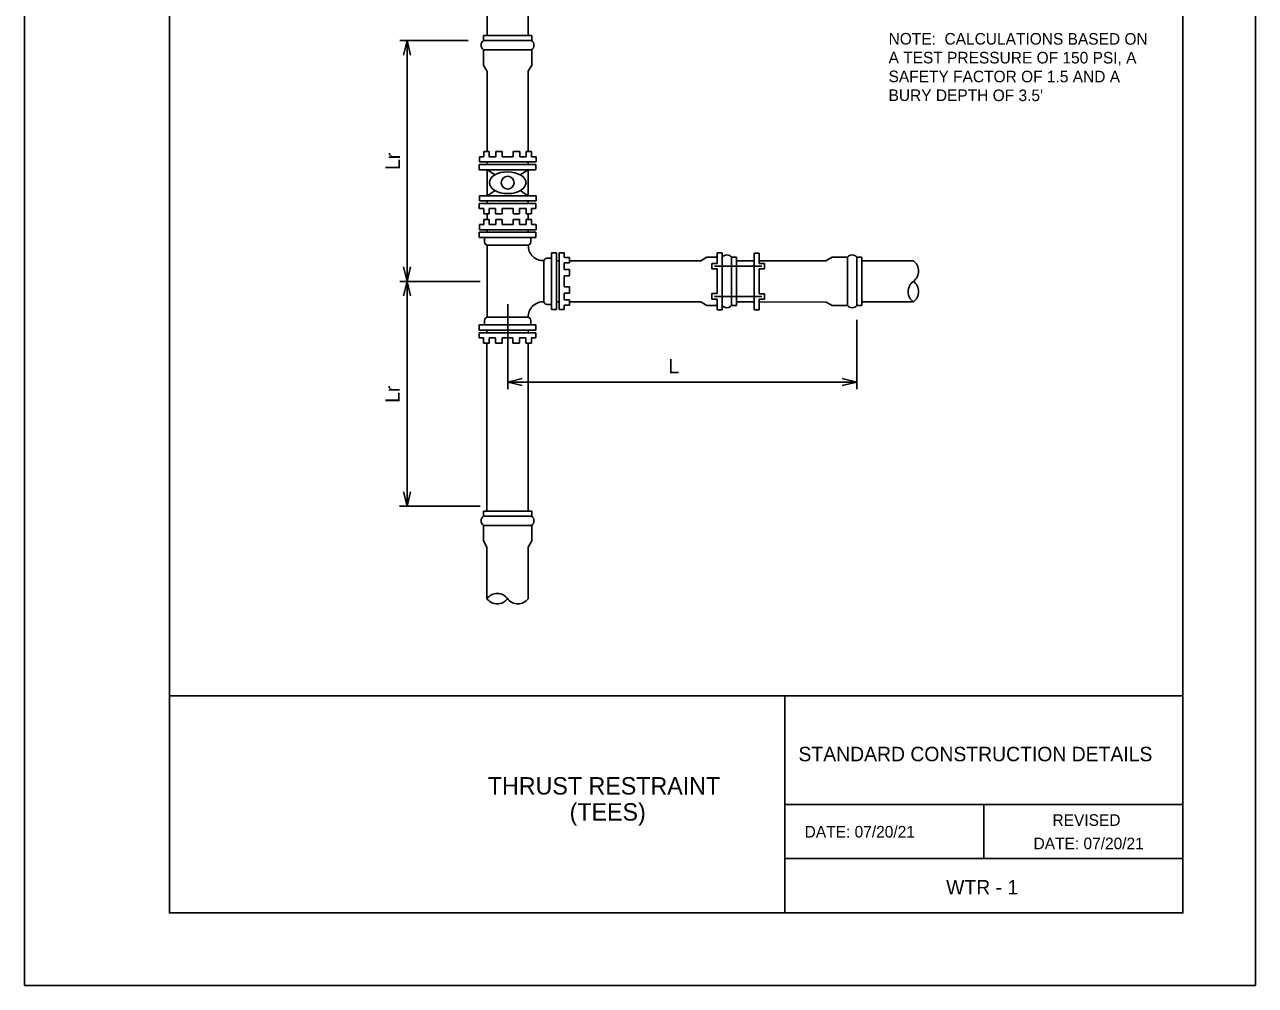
# Model space of a CAD drawing. Extents: x 2082620.6 to 2082629.1, y 13331283.2 to 13331294.2.
# Drawn here: x 2082620.6 to 2082629.1, y 13331283.19 to 13331289.82 of the extents above; entities that cross this region are included whole.
import ezdxf

# ---------------------------------------------------------------- set-up
doc = ezdxf.new("R2010")
doc.units = 0
for name, color, linetype in [('Detail', 7, 'Continuous'), ('Detail Label', 7, 'Continuous'), ('Non-Print', 7, 'Continuous'), ('Sheet Title Block', 7, 'Continuous')]:
    doc.layers.add(name, color=color, linetype=linetype)

msp = doc.modelspace()

# ---------------------------------------------------------------- linework, layer by layer
at = {"layer": 'Detail'}
for p, q in [((2082623.7983, 13331289.7489), (2082623.7983, 13331290.1058)), ((2082624.0831, 13331289.7489), (2082624.0831, 13331290.1055)), ((2082623.7732, 13331289.7148), (2082623.7732, 13331289.7489)), ((2082623.7732, 13331289.7489), (2082624.1066, 13331289.7489)), ((2082623.7732, 13331289.7148), (2082624.1066, 13331289.7148)), ((2082624.1066, 13331289.7148), (2082624.1066, 13331289.7489)), ((2082623.7732, 13331289.6514), (2082624.1066, 13331289.6514)), ((2082623.7732, 13331289.544), (2082623.7732, 13331289.6514)), ((2082624.1066, 13331289.544), (2082624.1066, 13331289.6514)), ((2082623.7983, 13331289.5005), (2082623.7732, 13331289.544)), ((2082623.7983, 13331288.9478), (2082623.7983, 13331289.5005)), ((2082624.0831, 13331289.5032), (2082624.1066, 13331289.544)), ((2082624.0831, 13331288.9478), (2082624.0831, 13331289.5032)), ((2082623.7455, 13331288.8762), (2082623.7455, 13331288.9117)), ((2082623.7455, 13331288.9117), (2082623.7763, 13331288.9117)), ((2082623.7763, 13331288.9117), (2082623.7763, 13331288.9478)), ((2082623.7763, 13331288.9478), (2082623.8138, 13331288.9478)), ((2082623.8138, 13331288.9478), (2082623.8138, 13331288.9117)), ((2082623.8588, 13331288.9117), (2082623.8588, 13331288.9478)), ((2082623.8588, 13331288.9478), (2082623.9038, 13331288.9478)), ((2082623.9038, 13331288.9478), (2082623.9038, 13331288.9117)), ((2082623.9038, 13331288.9117), (2082623.9787, 13331288.9117)), ((2082623.9787, 13331288.9117), (2082623.9787, 13331288.9478)), ((2082623.9787, 13331288.9478), (2082624.0236, 13331288.9478)), ((2082624.0236, 13331288.9478), (2082624.0236, 13331288.9117)), ((2082624.0686, 13331288.9117), (2082624.0686, 13331288.9478)), ((2082624.0686, 13331288.9478), (2082624.1061, 13331288.9478)), ((2082624.1061, 13331288.9478), (2082624.1061, 13331288.9117)), ((2082624.1061, 13331288.9117), (2082624.1371, 13331288.9117)), ((2082624.1371, 13331288.9117), (2082624.1371, 13331288.8762)), ((2082623.7445, 13331288.8229), (2082623.7445, 13331288.8585)), ((2082623.7445, 13331288.8585), (2082624.136, 13331288.8585)), ((2082624.136, 13331288.8229), (2082623.7445, 13331288.8229)), ((2082624.1371, 13331288.8762), (2082623.7455, 13331288.8762)), ((2082623.7983, 13331288.8585), (2082623.7983, 13331288.8762)), ((2082623.7986, 13331288.8229), (2082623.7985, 13331288.6434)), ((2082623.7986, 13331288.8229), (2082623.8543, 13331288.7882)), ((2082624.0833, 13331288.8229), (2082624.0275, 13331288.788)), ((2082624.0831, 13331288.8585), (2082624.0831, 13331288.8762)), ((2082624.0833, 13331288.8229), (2082624.0833, 13331288.6434)), ((2082624.136, 13331288.8585), (2082624.136, 13331288.8229)), ((2082623.8542, 13331288.6787), (2082623.7985, 13331288.6434)), ((2082624.0276, 13331288.6786), (2082624.0833, 13331288.6434)), ((2082623.7442, 13331288.5901), (2082624.1358, 13331288.5901)), ((2082623.7442, 13331288.5546), (2082623.7442, 13331288.5901)), ((2082623.7453, 13331288.6434), (2082624.1368, 13331288.6434)), ((2082623.7453, 13331288.6078), (2082623.7453, 13331288.6434)), ((2082624.1368, 13331288.6078), (2082623.7453, 13331288.6078)), ((2082623.7985, 13331288.6078), (2082623.7985, 13331288.5901)), ((2082624.0833, 13331288.6078), (2082624.0833, 13331288.5901)), ((2082624.1358, 13331288.5901), (2082624.1358, 13331288.5546)), ((2082624.1368, 13331288.6434), (2082624.1368, 13331288.6078)), ((2082623.7752, 13331288.5546), (2082623.7442, 13331288.5546)), ((2082623.7752, 13331288.5185), (2082623.7752, 13331288.5546)), ((2082623.8127, 13331288.5185), (2082623.7752, 13331288.5185)), ((2082623.7984, 13331288.5185), (2082623.7984, 13331288.48)), ((2082623.8127, 13331288.5546), (2082623.8127, 13331288.5185)), ((2082623.8577, 13331288.5185), (2082623.8577, 13331288.5546)), ((2082623.9026, 13331288.5185), (2082623.8577, 13331288.5185)), ((2082623.9775, 13331288.5546), (2082623.9026, 13331288.5546)), ((2082623.9026, 13331288.5546), (2082623.9026, 13331288.5185)), ((2082623.9775, 13331288.5185), (2082623.9775, 13331288.5546)), ((2082624.0225, 13331288.5185), (2082623.9775, 13331288.5185)), ((2082624.0225, 13331288.5546), (2082624.0225, 13331288.5185)), ((2082624.0675, 13331288.5185), (2082624.0675, 13331288.5546)), ((2082624.105, 13331288.5185), (2082624.0675, 13331288.5185)), ((2082624.0833, 13331288.5185), (2082624.0833, 13331288.48)), ((2082624.1358, 13331288.5546), (2082624.105, 13331288.5546)), ((2082624.105, 13331288.5546), (2082624.105, 13331288.5185)), ((2082623.7451, 13331288.4084), (2082623.7451, 13331288.4439)), ((2082623.7451, 13331288.4439), (2082623.7759, 13331288.4439)), ((2082624.1366, 13331288.4084), (2082623.7451, 13331288.4084)), ((2082623.7759, 13331288.4439), (2082623.7759, 13331288.48)), ((2082623.7759, 13331288.48), (2082623.8134, 13331288.48)), ((2082623.7984, 13331288.4084), (2082623.7984, 13331288.3907)), ((2082623.8134, 13331288.48), (2082623.8134, 13331288.4439)), ((2082623.8584, 13331288.4439), (2082623.8584, 13331288.48)), ((2082623.8584, 13331288.48), (2082623.9034, 13331288.48)), ((2082623.9034, 13331288.48), (2082623.9034, 13331288.4439)), ((2082623.9034, 13331288.4439), (2082623.9783, 13331288.4439)), ((2082623.9783, 13331288.4439), (2082623.9783, 13331288.48)), ((2082623.9783, 13331288.48), (2082624.0231, 13331288.48)), ((2082624.0231, 13331288.48), (2082624.0231, 13331288.4439)), ((2082624.0681, 13331288.4439), (2082624.0681, 13331288.48)), ((2082624.0681, 13331288.48), (2082624.1056, 13331288.48)), ((2082624.0833, 13331288.4084), (2082624.0833, 13331288.3907)), ((2082624.1056, 13331288.48), (2082624.1056, 13331288.4439)), ((2082624.1056, 13331288.4439), (2082624.1366, 13331288.4439)), ((2082624.1366, 13331288.4439), (2082624.1366, 13331288.4084)), ((2082623.7441, 13331288.3551), (2082623.7441, 13331288.3907)), ((2082623.7441, 13331288.3907), (2082624.1356, 13331288.3907)), ((2082624.1356, 13331288.3551), (2082623.7441, 13331288.3551)), ((2082623.7806, 13331288.3551), (2082623.7806, 13331288.3242)), ((2082624.1011, 13331288.3551), (2082624.1011, 13331288.3242)), ((2082624.1356, 13331288.3907), (2082624.1356, 13331288.3551)), ((2082623.7985, 13331288.3023), (2082623.7981, 13331287.805)), ((2082623.8031, 13331288.3017), (2082624.0786, 13331288.3017)), ((2082624.2434, 13331287.8569), (2082624.2434, 13331288.2484)), ((2082624.2434, 13331288.2484), (2082624.279, 13331288.2484)), ((2082624.279, 13331288.2484), (2082624.279, 13331287.8569)), ((2082624.2965, 13331288.2484), (2082624.2965, 13331287.8568)), ((2082624.332, 13331288.2484), (2082624.2965, 13331288.2484)), ((2082624.332, 13331288.2174), (2082624.332, 13331288.2484)), ((2082625.3876, 13331288.1761), (2082625.3876, 13331288.248)), ((2082625.3876, 13331288.248), (2082625.423, 13331288.248)), ((2082625.423, 13331288.248), (2082625.423, 13331287.8565)), ((2082625.642, 13331288.2474), (2082625.642, 13331287.856)), ((2082625.6775, 13331288.2474), (2082625.642, 13331288.2474)), ((2082625.6775, 13331288.1755), (2082625.6775, 13331288.2474)), ((2082624.19, 13331288.1902), (2082624.19, 13331287.9149)), ((2082624.2434, 13331288.2127), (2082624.2125, 13331288.2127)), ((2082624.2965, 13331288.1949), (2082624.279, 13331288.1949)), ((2082624.3681, 13331288.2174), (2082624.332, 13331288.2174)), ((2082624.332, 13331288.1799), (2082624.3681, 13331288.1799)), ((2082624.3681, 13331288.1799), (2082624.3681, 13331288.2174)), ((2082625.2736, 13331288.1946), (2082624.3681, 13331288.1947)), ((2082625.2736, 13331288.1946), (2082625.3157, 13331288.2189)), ((2082625.3157, 13331288.2189), (2082625.3876, 13331288.2189)), ((2082625.3515, 13331288.1386), (2082625.3515, 13331288.1761)), ((2082625.3515, 13331288.1761), (2082625.3876, 13331288.1761)), ((2082625.3695, 13331288.1574), (2082625.6956, 13331288.1574)), ((2082625.423, 13331288.2189), (2082625.423, 13331287.8856)), ((2082625.4865, 13331288.2189), (2082625.5206, 13331288.2189)), ((2082625.4865, 13331288.2189), (2082625.4865, 13331287.8856)), ((2082625.5206, 13331288.2189), (2082625.5206, 13331287.8856)), ((2082625.5206, 13331288.1946), (2082625.642, 13331288.1946)), ((2082626.1384, 13331288.1945), (2082625.6775, 13331288.1946)), ((2082625.7136, 13331288.1755), (2082625.6775, 13331288.1755)), ((2082625.7136, 13331288.138), (2082625.7136, 13331288.1755)), ((2082626.1384, 13331288.1945), (2082626.1811, 13331288.2191)), ((2082626.1811, 13331288.2191), (2082626.2884, 13331288.2191)), ((2082626.2884, 13331288.2191), (2082626.2884, 13331287.8857)), ((2082626.3519, 13331288.2191), (2082626.386, 13331288.2191)), ((2082626.3519, 13331288.2191), (2082626.3519, 13331287.8857)), ((2082626.386, 13331288.2191), (2082626.386, 13331287.8857)), ((2082626.386, 13331288.1945), (2082626.7429, 13331288.1945)), ((2082624.3681, 13331288.1349), (2082624.332, 13331288.1349)), ((2082624.332, 13331288.0151), (2082624.332, 13331288.0901)), ((2082624.332, 13331288.0901), (2082624.3681, 13331288.0901)), ((2082624.3681, 13331288.0901), (2082624.3681, 13331288.1349)), ((2082625.3876, 13331288.1386), (2082625.3515, 13331288.1386)), ((2082625.6775, 13331288.138), (2082625.7136, 13331288.138)), ((2082624.3681, 13331288.0151), (2082624.332, 13331288.0151)), ((2082624.3681, 13331287.9701), (2082624.3681, 13331288.0151)), ((2082624.2434, 13331287.8924), (2082624.2125, 13331287.8924)), ((2082624.2965, 13331287.9102), (2082624.279, 13331287.9102)), ((2082624.332, 13331287.9701), (2082624.3681, 13331287.9701)), ((2082624.3681, 13331287.9251), (2082624.332, 13331287.9251)), ((2082624.332, 13331287.8568), (2082624.332, 13331287.8876)), ((2082624.332, 13331287.8876), (2082624.3681, 13331287.8876)), ((2082624.3681, 13331287.8876), (2082624.3681, 13331287.9251)), ((2082625.2736, 13331287.9099), (2082624.3681, 13331287.9103)), ((2082625.2736, 13331287.9099), (2082625.3157, 13331287.8856)), ((2082625.3157, 13331287.8856), (2082625.3876, 13331287.8856)), ((2082625.3876, 13331287.9671), (2082625.3515, 13331287.9671)), ((2082625.3515, 13331287.9671), (2082625.3515, 13331287.9296)), ((2082625.3515, 13331287.9296), (2082625.3876, 13331287.9296)), ((2082625.3695, 13331287.9483), (2082625.6956, 13331287.9483)), ((2082625.3876, 13331287.8565), (2082625.3876, 13331287.9296)), ((2082625.4865, 13331287.8856), (2082625.5206, 13331287.8856)), ((2082625.5206, 13331287.9099), (2082625.642, 13331287.9099)), ((2082625.6775, 13331287.9665), (2082625.7136, 13331287.9665)), ((2082625.6775, 13331287.856), (2082625.6775, 13331287.929)), ((2082625.7136, 13331287.929), (2082625.6775, 13331287.929)), ((2082626.1398, 13331287.9095), (2082625.6775, 13331287.9097)), ((2082625.7136, 13331287.9665), (2082625.7136, 13331287.929)), ((2082626.1398, 13331287.9095), (2082626.1811, 13331287.8857)), ((2082626.1811, 13331287.8857), (2082626.2884, 13331287.8857)), ((2082626.3519, 13331287.8857), (2082626.386, 13331287.8857)), ((2082626.386, 13331287.9097), (2082626.7426, 13331287.9097)), ((2082626.7425, 13331287.9097), (2082626.7426, 13331287.9097)), ((2082623.8027, 13331287.805), (2082624.0782, 13331287.8046)), ((2082624.279, 13331287.8569), (2082624.2434, 13331287.8569)), ((2082624.2965, 13331287.8568), (2082624.332, 13331287.8568)), ((2082625.423, 13331287.8565), (2082625.3876, 13331287.8565)), ((2082625.642, 13331287.856), (2082625.6775, 13331287.856)), ((2082623.7446, 13331287.7512), (2082624.1361, 13331287.7512)), ((2082623.7446, 13331287.7156), (2082623.7446, 13331287.7512)), ((2082624.1361, 13331287.7156), (2082623.7446, 13331287.7156)), ((2082623.7801, 13331287.7512), (2082623.7802, 13331287.7825)), ((2082623.7977, 13331287.7156), (2082623.7977, 13331287.6978)), ((2082624.0826, 13331287.7156), (2082624.0826, 13331287.6978)), ((2082624.1006, 13331287.7512), (2082624.1007, 13331287.782)), ((2082624.1361, 13331287.7512), (2082624.1361, 13331287.7156)), ((2082623.7436, 13331287.6978), (2082624.1351, 13331287.6978)), ((2082623.7436, 13331287.6623), (2082623.7436, 13331287.6978)), ((2082623.7746, 13331287.6623), (2082623.7436, 13331287.6623)), ((2082623.7746, 13331287.6262), (2082623.7746, 13331287.6623)), ((2082623.8121, 13331287.6623), (2082623.8121, 13331287.6262)), ((2082623.8571, 13331287.6262), (2082623.8571, 13331287.6623)), ((2082623.9768, 13331287.6623), (2082623.9019, 13331287.6623)), ((2082623.9019, 13331287.6623), (2082623.9019, 13331287.6262)), ((2082623.9768, 13331287.6262), (2082623.9768, 13331287.6623)), ((2082624.0218, 13331287.6623), (2082624.0218, 13331287.6262)), ((2082624.0668, 13331287.6262), (2082624.0668, 13331287.6623)), ((2082624.1351, 13331287.6623), (2082624.1043, 13331287.6623)), ((2082624.1043, 13331287.6623), (2082624.1043, 13331287.6262)), ((2082624.1351, 13331287.6978), (2082624.1351, 13331287.6623)), ((2082623.8121, 13331287.6262), (2082623.7746, 13331287.6262)), ((2082623.7977, 13331287.6262), (2082623.7977, 13331286.4646)), ((2082623.9019, 13331287.6262), (2082623.8571, 13331287.6262)), ((2082624.0218, 13331287.6262), (2082623.9768, 13331287.6262)), ((2082624.1043, 13331287.6262), (2082624.0668, 13331287.6262)), ((2082624.0826, 13331287.6262), (2082624.0826, 13331286.4646)), ((2082623.7732, 13331286.4305), (2082623.7732, 13331286.4646)), ((2082623.7732, 13331286.4646), (2082624.1066, 13331286.4646)), ((2082624.1066, 13331286.4305), (2082624.1066, 13331286.4646)), ((2082623.7732, 13331286.4305), (2082624.1066, 13331286.4305)), ((2082623.7732, 13331286.3671), (2082624.1066, 13331286.3671)), ((2082623.7732, 13331286.2597), (2082623.7732, 13331286.3671)), ((2082624.1066, 13331286.2597), (2082624.1066, 13331286.3671)), ((2082623.7978, 13331286.2171), (2082623.7732, 13331286.2597)), ((2082623.7977, 13331286.2179), (2082623.7977, 13331285.8613)), ((2082624.0825, 13331286.2179), (2082624.1066, 13331286.2597)), ((2082624.0825, 13331286.2179), (2082624.0825, 13331285.861)), ((2082623.7977, 13331285.8613), (2082623.7977, 13331285.8613))]:
    msp.add_line(p, q, dxfattribs=at)
for points in [[(2082623.8138, 13331288.9117), (2082623.8588, 13331288.9117)], [(2082624.0236, 13331288.9117), (2082624.0686, 13331288.9117)], [(2082623.8577, 13331288.5546), (2082623.8127, 13331288.5546)], [(2082624.0675, 13331288.5546), (2082624.0225, 13331288.5546)], [(2082623.8134, 13331288.4439), (2082623.8584, 13331288.4439)], [(2082624.0231, 13331288.4439), (2082624.0681, 13331288.4439)], [(2082624.332, 13331288.1349), (2082624.332, 13331288.1799)], [(2082625.3876, 13331287.9671), (2082625.3876, 13331288.1386)], [(2082625.6775, 13331287.9665), (2082625.6775, 13331288.138)], [(2082624.332, 13331287.9251), (2082624.332, 13331287.9701)], [(2082623.8571, 13331287.6623), (2082623.8121, 13331287.6623)], [(2082624.0668, 13331287.6623), (2082624.0218, 13331287.6623)]]:
    msp.add_lwpolyline(points, dxfattribs=at)
msp.add_circle((2082623.9409, 13331288.7333), 0.0447, dxfattribs=at)
for centre, radius, start, end in [((2082623.7976, 13331289.6831), 0.04, 127.49838, 232.50162), ((2082624.0823, 13331289.6831), 0.04, 307.49838, 52.50162), ((2082623.8031, 13331288.3243), 0.0225, 180, 270), ((2082624.0786, 13331288.3243), 0.0225, 270, 360), ((2082624.1858, 13331288.2975), 0.1025, 177.30268, 272.65497), ((2082625.4548, 13331288.1946), 0.04, 37.49838, 142.50162), ((2082626.3202, 13331288.1948), 0.04, 37.49838, 142.50162), ((2082624.2125, 13331288.1902), 0.0225, 90, 180), ((2082626.6894, 13331288.1234), 0.089, 306.80299, 53.07145), ((2082626.796, 13331287.9809), 0.089, 126.80849, 233.06207), ((2082626.796, 13331287.9809), 0.089, 126.80849, 233.06595), ((2082626.6892, 13331287.981), 0.089, 306.80689, 53.07145), ((2082626.6892, 13331287.981), 0.089, 306.80299, 53.07145), ((2082624.1854, 13331287.8087), 0.1025, 87.24523, 182.60954), ((2082624.2125, 13331287.9149), 0.0225, 180, 270), ((2082625.4548, 13331287.91), 0.04, 217.49838, 322.50162), ((2082626.3202, 13331287.9101), 0.04, 217.49838, 322.50162), ((2082623.8027, 13331287.7824), 0.0225, 89.91222, 179.91222), ((2082624.0782, 13331287.782), 0.0225, 359.91222, 89.91222), ((2082623.7976, 13331286.3988), 0.04, 127.49838, 232.50162), ((2082624.0823, 13331286.3988), 0.04, 307.49838, 52.50162), ((2082623.8688, 13331285.8078), 0.089, 36.80849, 143.06207), ((2082623.8688, 13331285.8078), 0.089, 36.80849, 143.06595), ((2082623.869, 13331285.9146), 0.089, 216.80689, 323.07145), ((2082623.869, 13331285.9146), 0.089, 216.80299, 323.07145), ((2082624.0113, 13331285.9145), 0.089, 216.80299, 323.07145)]:
    msp.add_arc(centre, radius, start, end, dxfattribs=at)
msp.add_ellipse((2082623.9409, 13331288.7333), major_axis=(-0.1266, 0.0002), ratio=0.593114, dxfattribs=at)
at = {"layer": 'Detail Label'}
for p, q in [((2082623.6675, 13331289.7148), (2082623.1956, 13331289.7148)), ((2082623.2456, 13331289.7148), (2082623.2456, 13331286.4987)), ((2082623.7518, 13331288.052), (2082623.1949, 13331288.052)), ((2082623.9414, 13331287.8935), (2082623.9414, 13331287.3071)), ((2082626.3519, 13331287.7862), (2082626.3519, 13331287.3071)), ((2082623.9414, 13331287.3571), (2082626.3519, 13331287.3571)), ((2082623.7512, 13331286.4987), (2082623.1943, 13331286.4987))]:
    msp.add_line(p, q, dxfattribs=at)
for points in [[(2082623.2206, 13331289.6148), (2082623.2456, 13331289.7148), (2082623.2706, 13331289.6148)], [(2082623.2706, 13331288.152), (2082623.2456, 13331288.052), (2082623.2206, 13331288.152)], [(2082623.2206, 13331287.952), (2082623.2456, 13331288.052), (2082623.2706, 13331287.952)], [(2082624.0414, 13331287.3321), (2082623.9414, 13331287.3571), (2082624.0414, 13331287.3821)], [(2082626.2519, 13331287.3821), (2082626.3519, 13331287.3571), (2082626.2519, 13331287.3321)], [(2082623.2706, 13331286.5987), (2082623.2456, 13331286.4987), (2082623.2206, 13331286.5987)]]:
    msp.add_lwpolyline(points, dxfattribs=at)
at = {"layer": 'Non-Print'}
msp.add_lwpolyline([(2082620.6046, 13331283.1911), (2082629.1046, 13331283.1911), (2082629.1046, 13331294.1911), (2082620.6046, 13331294.1911)], close=True, dxfattribs=at)
at = {"layer": 'Sheet Title Block'}
for p, q in [((2082625.8546, 13331285.1911), (2082625.8546, 13331283.6911)), ((2082625.8546, 13331284.4411), (2082628.6046, 13331284.4411)), ((2082627.2296, 13331284.4411), (2082627.2296, 13331284.0661)), ((2082625.8546, 13331284.0661), (2082628.6046, 13331284.0661))]:
    msp.add_line(p, q, dxfattribs=at)
for points in [[(2082621.6046, 13331293.6911), (2082628.6046, 13331293.6911), (2082628.6046, 13331285.1911), (2082621.6046, 13331285.1911)], [(2082621.6046, 13331285.1911), (2082628.6046, 13331285.1911), (2082628.6046, 13331283.6911), (2082621.6046, 13331283.6911)]]:
    msp.add_lwpolyline(points, close=True, dxfattribs=at)

# ---------------------------------------------------------------- texts
at = {"layer": 'Detail Label'}
for s, height, rotation, p in [('NOTE:  CALCULATIONS BASED ON ', 0.08, 359.95611, (2082626.5713, 13331289.6873)), ('A TEST PRESSURE OF 150 PSI, A ', 0.08, 359.95611, (2082626.5712, 13331289.5573)), ('SAFETY FACTOR OF 1.5 AND A ', 0.08, 359.95611, (2082626.5711, 13331289.4273)), ("BURY DEPTH OF 3.5'", 0.08, 359.95611, (2082626.571, 13331289.2973)), ('Lr', 0.1, 90, (2082623.1965, 13331288.8213)), ('Lr', 0.1, 90, (2082623.1949, 13331287.2132))]:
    msp.add_text(s, height=height, rotation=rotation, dxfattribs=at).set_placement(p)
msp.add_text('L', height=0.1, dxfattribs=at).set_placement((2082625.0508, 13331287.4169))
at = {"layer": 'Sheet Title Block'}
for s, height, p in [('STANDARD CONSTRUCTION DETAILS', 0.1, (2082625.9491, 13331284.7385)), ('THRUST RESTRAINT', 0.12, (2082623.8037, 13331284.5088)), ('(TEES)', 0.12, (2082624.3686, 13331284.3288)), ('REVISED', 0.08, (2082627.7033, 13331284.2925)), ('DATE: 07/20/21', 0.08, (2082625.9919, 13331284.2118)), (' DATE: 07/20/21', 0.08, (2082627.5429, 13331284.1312)), ('WTR - 1', 0.1, (2082626.9689, 13331283.8188))]:
    msp.add_text(s, height=height, dxfattribs=at).set_placement(p)

doc.saveas('drawing.dxf')
